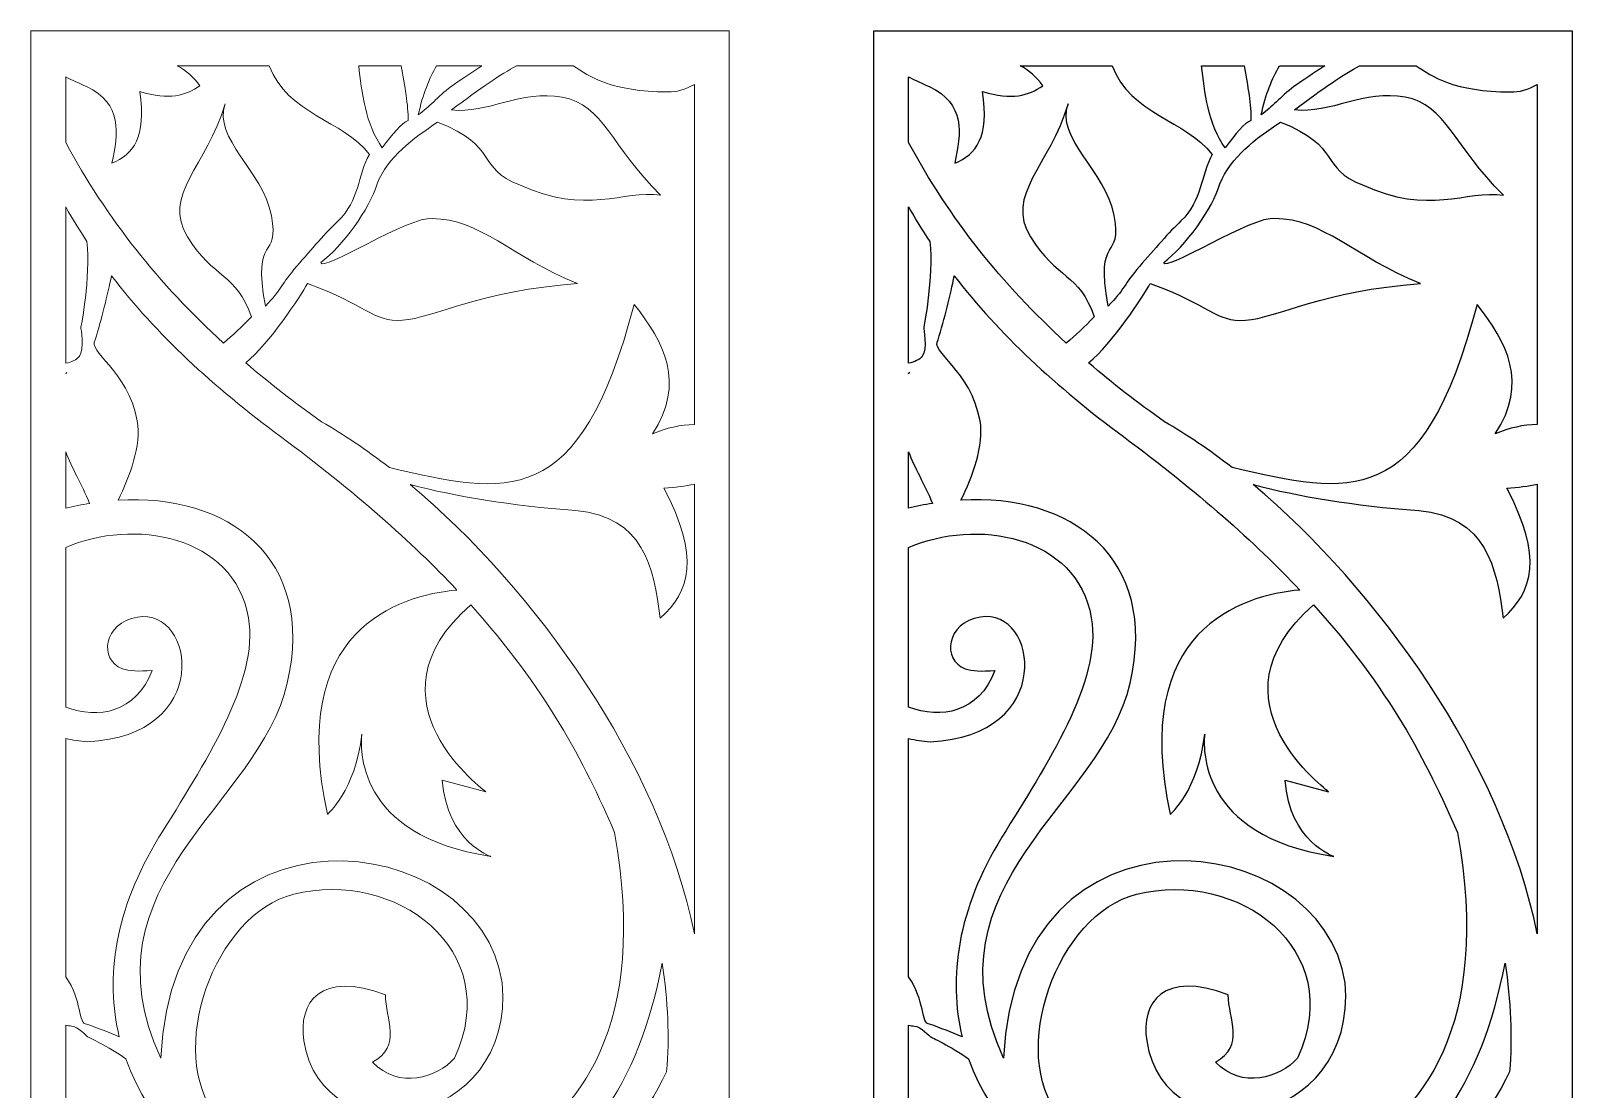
# Model space of a CAD drawing. Header units: centimetres. Extents: x -8.2 to 9.7, y -12.9 to 13.7.
# Drawn here: x -8.18 to 8.58, y 2.15 to 13.65 of the extents above; entities that cross this region are included whole.
import ezdxf

# ---------------------------------------------------------------- set-up
doc = ezdxf.new("R2010")
doc.units = ezdxf.units.CM
doc.header["$MEASUREMENT"] = 0
doc.layers.add('layer 1', color=7, linetype='Continuous')

msp = doc.modelspace()

# ---------------------------------------------------------------- linework, layer by layer
at = {"layer": 'layer 1', "color": 250, "lineweight": 9}
for points, knots in [([(-0.58237, 13.6521), (-0.58237, 13.6521), (-8.17867, 13.6521), (-8.17867, 13.6521), (-8.17867, 13.6521), (-8.17867, 13.6521), (-8.17867, -12.93497), (-8.17867, -12.93497), (-8.17867, -12.93497), (-8.17867, -12.93497), (-0.58237, -12.93497), (-0.58237, -12.93497), (-0.58237, -12.93497), (-0.58237, -12.93497), (-0.58237, 13.6521), (-0.58237, 13.6521)], [0, 0, 0, 0, 0.2, 0.2, 0.2, 0.2, 0.4, 0.4, 0.4, 0.4, 0.6, 0.6, 0.6, 0.6, 1, 1, 1, 1]), ([(-5.58546, 13.27229), (-5.58546, 13.27229), (-6.58621, 13.27229), (-6.58621, 13.27229), (-6.58621, 13.27229), (-6.49039, 13.22282), (-6.40755, 13.14908), (-6.3402, 13.05412), (-6.3402, 13.05412), (-6.49524, 12.9476), (-6.67089, 12.89498), (-6.99379, 12.99121), (-6.99379, 12.99121), (-6.92288, 12.49424), (-7.06045, 12.3082), (-7.29769, 12.21307), (-7.29769, 12.21307), (-7.22527, 12.53618), (-7.1799, 12.86322), (-7.57443, 13.04599), (-7.57443, 13.04599), (-7.65232, 13.08101), (-7.72707, 13.11597), (-7.79886, 13.15085), (-7.79886, 13.15085), (-7.79886, 13.15085), (-7.79886, 12.43912), (-7.79886, 12.43912), (-7.79886, 12.43912), (-7.35353, 11.60978), (-6.78417, 10.89811), (-6.08455, 10.25811), (-6.08455, 10.25811), (-5.98562, 10.33911), (-5.88335, 10.43682), (-5.78058, 10.54289), (-5.78058, 10.54289), (-5.94, 11.01455), (-6.19052, 10.95314), (-6.47331, 11.41098), (-6.47331, 11.41098), (-6.75652, 11.86997), (-6.26417, 12.17996), (-6.06535, 12.85864), (-6.06535, 12.85864), (-6.19997, 12.47757), (-5.65867, 12.1418), (-5.56265, 11.64326), (-5.56265, 11.64326), (-5.46702, 11.14528), (-5.77748, 11.46446), (-5.62754, 10.65904), (-5.62754, 10.65904), (-5.46123, 10.83068), (-5.44586, 10.90857), (-5.28922, 11.08949), (-5.28922, 11.08949), (-5.12272, 11.28161), (-4.96545, 11.46313), (-4.83715, 11.58604), (-4.83715, 11.58604), (-4.6043, 11.80814), (-4.62466, 12.07801), (-4.49726, 12.30935), (-4.49726, 12.30935), (-4.78786, 12.68515), (-5.38442, 12.74173), (-5.58546, 13.27229)], [0, 0, 0, 0, 0.05555556, 0.05555556, 0.05555556, 0.05555556, 0.11111111, 0.11111111, 0.11111111, 0.11111111, 0.16666667, 0.16666667, 0.16666667, 0.16666667, 0.22222222, 0.22222222, 0.22222222, 0.22222222, 0.27777778, 0.27777778, 0.27777778, 0.27777778, 0.33333333, 0.33333333, 0.33333333, 0.33333333, 0.38888889, 0.38888889, 0.38888889, 0.38888889, 0.44444444, 0.44444444, 0.44444444, 0.44444444, 0.5, 0.5, 0.5, 0.5, 0.55555556, 0.55555556, 0.55555556, 0.55555556, 0.61111111, 0.61111111, 0.61111111, 0.61111111, 0.66666667, 0.66666667, 0.66666667, 0.66666667, 0.72222222, 0.72222222, 0.72222222, 0.72222222, 0.77777778, 0.77777778, 0.77777778, 0.77777778, 0.83333333, 0.83333333, 0.83333333, 0.83333333, 0.88888889, 0.88888889, 0.88888889, 0.88888889, 1, 1, 1, 1]), ([(-2.27894, 13.27229), (-2.27894, 13.27229), (-2.89626, 13.27229), (-2.89626, 13.27229), (-2.89626, 13.27229), (-3.06347, 13.18183), (-3.28688, 13.0303), (-3.60264, 12.79253), (-3.60264, 12.79253), (-3.21153, 12.74889), (-2.84634, 13.01222), (-2.3989, 12.93105), (-2.3989, 12.93105), (-1.95087, 12.84983), (-1.86678, 12.39577), (-1.33063, 11.86485), (-1.33063, 11.86485), (-1.73728, 11.92416), (-2.14022, 11.64334), (-2.86397, 11.97791), (-2.86397, 11.97791), (-3.33165, 12.15267), (-3.0836, 12.40078), (-3.75424, 12.65971), (-3.75424, 12.65971), (-4.02499, 12.47874), (-4.29399, 12.28523), (-4.41353, 11.98754), (-4.41353, 11.98754), (-4.49369, 11.71446), (-4.79276, 11.30676), (-5.02373, 11.13367), (-5.02373, 11.13367), (-5.03076, 11.01388), (-4.05021, 11.64736), (-3.81565, 11.61086), (-3.81565, 11.61086), (-3.29701, 11.6131), (-2.95703, 11.19522), (-2.23208, 10.90421), (-2.23208, 10.90421), (-3.27694, 10.83125), (-3.79893, 10.52873), (-4.13673, 10.50598), (-4.13673, 10.50598), (-4.46241, 10.48415), (-4.52804, 10.67608), (-5.17017, 10.90567), (-5.17017, 10.90567), (-5.24859, 10.76276), (-5.58513, 10.25104), (-5.84207, 10.04355), (-5.84207, 10.04355), (-5.58366, 9.82225), (-5.30883, 9.60931), (-5.01723, 9.40264), (-5.01723, 9.40264), (-4.77707, 9.26603), (-4.52921, 9.09825), (-4.27972, 8.90411), (-4.27972, 8.90411), (-3.00229, 8.6102), (-2.20981, 8.41392), (-1.61727, 10.67827), (-1.61727, 10.67827), (-1.28985, 10.2637), (-1.05542, 9.83028), (-1.4181, 9.27088), (-1.4181, 9.27088), (-1.26478, 9.33683), (-1.11179, 9.36992), (-0.96218, 9.37203), (-0.96218, 9.37203), (-0.96218, 9.37203), (-0.96218, 13.06837), (-0.96218, 13.06837), (-0.96218, 13.06837), (-1.06147, 13.01589), (-1.15679, 12.98371), (-1.25113, 12.98807), (-1.25113, 12.98807), (-1.86492, 12.98994), (-2.10488, 13.1555), (-2.27894, 13.27229)], [0, 0, 0, 0, 0.04545455, 0.04545455, 0.04545455, 0.04545455, 0.09090909, 0.09090909, 0.09090909, 0.09090909, 0.13636364, 0.13636364, 0.13636364, 0.13636364, 0.18181818, 0.18181818, 0.18181818, 0.18181818, 0.22727273, 0.22727273, 0.22727273, 0.22727273, 0.27272727, 0.27272727, 0.27272727, 0.27272727, 0.31818182, 0.31818182, 0.31818182, 0.31818182, 0.36363636, 0.36363636, 0.36363636, 0.36363636, 0.40909091, 0.40909091, 0.40909091, 0.40909091, 0.45454545, 0.45454545, 0.45454545, 0.45454545, 0.5, 0.5, 0.5, 0.5, 0.54545455, 0.54545455, 0.54545455, 0.54545455, 0.59090909, 0.59090909, 0.59090909, 0.59090909, 0.63636364, 0.63636364, 0.63636364, 0.63636364, 0.68181818, 0.68181818, 0.68181818, 0.68181818, 0.72727273, 0.72727273, 0.72727273, 0.72727273, 0.77272727, 0.77272727, 0.77272727, 0.77272727, 0.81818182, 0.81818182, 0.81818182, 0.81818182, 0.86363636, 0.86363636, 0.86363636, 0.86363636, 0.90909091, 0.90909091, 0.90909091, 0.90909091, 1, 1, 1, 1]), ([(-4.15065, 13.27229), (-4.15065, 13.27229), (-4.61232, 13.27229), (-4.61232, 13.27229), (-4.61232, 13.27229), (-4.58301, 12.99244), (-4.53545, 12.62705), (-4.35593, 12.38035), (-4.35593, 12.38035), (-4.23814, 12.54336), (-4.15026, 12.64186), (-4.07529, 12.67856), (-4.07529, 12.67856), (-4.07435, 12.84138), (-4.10883, 13.05207), (-4.15065, 13.27229)], [0, 0, 0, 0, 0.2, 0.2, 0.2, 0.2, 0.4, 0.4, 0.4, 0.4, 0.6, 0.6, 0.6, 0.6, 1, 1, 1, 1]), ([(-3.27237, 13.27229), (-3.27237, 13.27229), (-3.76579, 13.27229), (-3.76579, 13.27229), (-3.76579, 13.27229), (-3.84597, 13.13505), (-3.91681, 12.96273), (-3.96483, 12.73732), (-3.96483, 12.73732), (-3.84492, 12.82528), (-3.75677, 12.93152), (-3.60789, 13.04878), (-3.60789, 13.04878), (-3.50886, 13.11445), (-3.39241, 13.19339), (-3.27237, 13.27229)], [0, 0, 0, 0, 0.2, 0.2, 0.2, 0.2, 0.4, 0.4, 0.4, 0.4, 0.6, 0.6, 0.6, 0.6, 1, 1, 1, 1]), ([(-7.79886, 11.73715), (-7.79886, 11.73715), (-7.79886, 10.0381), (-7.79886, 10.0381), (-7.79886, 10.0381), (-7.73399, 10.05091), (-7.67941, 10.07696), (-7.65102, 10.11371), (-7.65102, 10.11371), (-7.59268, 10.18926), (-7.63505, 10.42613), (-7.63505, 10.42613), (-7.63505, 10.42613), (-7.63505, 10.42613), (-7.52476, 10.97252), (-7.56873, 11.36263), (-7.56873, 11.36263), (-7.64979, 11.48478), (-7.72648, 11.60956), (-7.79886, 11.73715)], [0, 0, 0, 0, 0.16666667, 0.16666667, 0.16666667, 0.16666667, 0.33333333, 0.33333333, 0.33333333, 0.33333333, 0.5, 0.5, 0.5, 0.5, 0.66666667, 0.66666667, 0.66666667, 0.66666667, 1, 1, 1, 1]), ([(-7.23038, 8.55004), (-6.03641, 8.62146), (-5.07519, 7.93045), (-5.38954, 6.56168), (-5.38954, 6.56168), (-5.69535, 5.23004), (-7.64106, 4.38697), (-6.76652, 2.48549), (-6.76652, 2.48549), (-6.62667, 5.41469), (-3.2902, 4.99276), (-3.05236, 3.30225), (-3.05236, 3.30225), (-2.9078, 1.71709), (-5.01308, 1.39046), (-5.20926, 2.67149), (-5.20926, 2.67149), (-5.27321, 3.08915), (-5.02719, 3.44199), (-4.32229, 3.17324), (-4.32229, 3.17324), (-4.32229, 2.91559), (-4.13484, 2.61426), (-4.46192, 2.44226), (-4.46192, 2.44226), (-4.1803, 2.1415), (-3.7567, 2.27049), (-3.56926, 2.48549), (-3.56926, 2.48549), (-3.02448, 3.6795), (-4.22073, 4.53858), (-5.31945, 4.26637), (-5.31945, 4.26637), (-6.18525, 4.05181), (-6.71972, 2.54361), (-6.15524, 1.84878), (-6.15524, 1.84878), (-5.37969, 0.89408), (-4.09396, 0.88892), (-3.08584, 1.40737), (-3.08584, 1.40737), (-2.20257, 1.86166), (-1.45758, 2.84011), (-1.82946, 4.93588), (-1.82946, 4.93588), (-2.16267, 5.70964), (-2.58004, 6.50901), (-3.39391, 7.41064), (-3.39391, 7.41064), (-4.59809, 6.37259), (-3.23082, 5.38116), (-3.23082, 5.38116), (-3.23082, 5.38116), (-3.23082, 5.38116), (-3.70428, 5.50711), (-3.70428, 5.50711), (-3.70428, 5.50711), (-3.65402, 4.83572), (-3.17523, 4.67713), (-3.17523, 4.67713), (-3.17523, 4.67713), (-4.66107, 4.90104), (-4.59361, 5.88202), (-4.57882, 6.00677), (-4.57882, 6.00677), (-4.64889, 5.38777), (-4.95368, 5.13502), (-4.95368, 5.13502), (-4.95368, 5.13502), (-5.39037, 7.14302), (-4.18241, 7.51407), (-3.54415, 7.57342), (-3.54415, 7.57342), (-4.032, 8.09054), (-4.65268, 8.64188), (-5.463, 9.24128), (-5.463, 9.24128), (-6.19628, 9.78388), (-6.81207, 10.35244), (-7.30177, 10.98948), (-7.30177, 10.98948), (-7.34361, 10.78131), (-7.40835, 10.52397), (-7.47801, 10.29204), (-7.47801, 10.29204), (-7.57534, 10.166), (-7.12145, 9.96789), (-7.0218, 9.41133), (-7.0218, 9.41133), (-6.97462, 9.14722), (-7.10378, 8.80536), (-7.23038, 8.55004)], [0, 0, 0, 0, 0.04166667, 0.04166667, 0.04166667, 0.04166667, 0.08333333, 0.08333333, 0.08333333, 0.08333333, 0.125, 0.125, 0.125, 0.125, 0.16666667, 0.16666667, 0.16666667, 0.16666667, 0.20833333, 0.20833333, 0.20833333, 0.20833333, 0.25, 0.25, 0.25, 0.25, 0.29166667, 0.29166667, 0.29166667, 0.29166667, 0.33333333, 0.33333333, 0.33333333, 0.33333333, 0.375, 0.375, 0.375, 0.375, 0.41666667, 0.41666667, 0.41666667, 0.41666667, 0.45833333, 0.45833333, 0.45833333, 0.45833333, 0.5, 0.5, 0.5, 0.5, 0.54166667, 0.54166667, 0.54166667, 0.54166667, 0.58333333, 0.58333333, 0.58333333, 0.58333333, 0.625, 0.625, 0.625, 0.625, 0.66666667, 0.66666667, 0.66666667, 0.66666667, 0.70833333, 0.70833333, 0.70833333, 0.70833333, 0.75, 0.75, 0.75, 0.75, 0.79166667, 0.79166667, 0.79166667, 0.79166667, 0.83333333, 0.83333333, 0.83333333, 0.83333333, 0.875, 0.875, 0.875, 0.875, 0.91666667, 0.91666667, 0.91666667, 0.91666667, 1, 1, 1, 1]), ([(-7.79886, 9.93093), (-7.79886, 9.93093), (-7.79886, 9.92809), (-7.79886, 9.92809), (-7.79886, 9.92809), (-7.79886, 9.92809), (-7.78721, 9.93734), (-7.78721, 9.93734), (-7.78721, 9.93734), (-7.78721, 9.93734), (-7.79096, 9.9347), (-7.79886, 9.93093)], [0, 0, 0, 0, 0.25, 0.25, 0.25, 0.25, 0.5, 0.5, 0.5, 0.5, 1, 1, 1, 1]), ([(-7.79886, 9.07397), (-7.79886, 9.07397), (-7.79886, 8.46164), (-7.79886, 8.46164), (-7.79886, 8.46164), (-7.7118, 8.48338), (-7.62509, 8.50123), (-7.5391, 8.51538), (-7.5391, 8.51538), (-7.62552, 8.72218), (-7.73783, 8.90889), (-7.79886, 9.07397)], [0, 0, 0, 0, 0.25, 0.25, 0.25, 0.25, 0.5, 0.5, 0.5, 0.5, 1, 1, 1, 1]), ([(-0.96218, 3.83693), (-0.96218, 3.83693), (-0.96218, 8.72366), (-0.96218, 8.72366), (-0.96218, 8.72366), (-1.05926, 8.70278), (-1.16909, 8.68843), (-1.2944, 8.68151), (-1.2944, 8.68151), (-0.89698, 7.93002), (-1.00974, 7.55474), (-1.3334, 7.26736), (-1.3334, 7.26736), (-1.40294, 7.82381), (-1.51778, 8.371), (-2.25122, 8.43651), (-2.25122, 8.43651), (-2.96518, 8.49218), (-3.55615, 8.58854), (-4.05207, 8.7199), (-4.05207, 8.7199), (-2.69567, 7.58238), (-1.34498, 5.70919), (-0.96218, 3.83693)], [0, 0, 0, 0, 0.14285714, 0.14285714, 0.14285714, 0.14285714, 0.28571429, 0.28571429, 0.28571429, 0.28571429, 0.42857143, 0.42857143, 0.42857143, 0.42857143, 0.57142857, 0.57142857, 0.57142857, 0.57142857, 0.71428571, 0.71428571, 0.71428571, 0.71428571, 1, 1, 1, 1]), ([(-7.79886, 8.03538), (-7.79886, 8.03538), (-7.79886, 6.30127), (-7.79886, 6.30127), (-7.79886, 6.30127), (-7.44495, 6.16811), (-7.03668, 6.2356), (-6.85992, 6.69885), (-6.85992, 6.69885), (-7.00548, 6.68675), (-7.11107, 6.69256), (-7.18229, 6.71799), (-7.18229, 6.71799), (-7.44207, 6.81059), (-7.38934, 7.21942), (-7.01882, 7.28), (-7.01882, 7.28), (-6.38703, 7.38336), (-6.19265, 5.98218), (-7.56514, 5.92452), (-7.56514, 5.92452), (-7.64622, 5.92984), (-7.72419, 5.94161), (-7.79886, 5.95905), (-7.79886, 5.95905), (-7.79886, 5.95905), (-7.79886, 3.3678), (-7.79886, 3.3678), (-7.79886, 3.3678), (-7.61781, 3.115), (-7.66718, 2.8519), (-7.57093, 2.85441), (-7.57093, 2.85441), (-7.45262, 2.8126), (-7.32725, 2.76316), (-7.21675, 2.71527), (-7.21675, 2.71527), (-7.37068, 3.35668), (-7.2661, 4.10328), (-6.78511, 4.88505), (-6.78511, 4.88505), (-6.30239, 5.66932), (-5.69187, 6.58295), (-5.81192, 7.27217), (-5.81192, 7.27217), (-5.96917, 8.17422), (-7.07236, 8.35568), (-7.79886, 8.03538)], [0, 0, 0, 0, 0.07692308, 0.07692308, 0.07692308, 0.07692308, 0.15384615, 0.15384615, 0.15384615, 0.15384615, 0.23076923, 0.23076923, 0.23076923, 0.23076923, 0.30769231, 0.30769231, 0.30769231, 0.30769231, 0.38461538, 0.38461538, 0.38461538, 0.38461538, 0.46153846, 0.46153846, 0.46153846, 0.46153846, 0.53846154, 0.53846154, 0.53846154, 0.53846154, 0.61538462, 0.61538462, 0.61538462, 0.61538462, 0.69230769, 0.69230769, 0.69230769, 0.69230769, 0.76923077, 0.76923077, 0.76923077, 0.76923077, 0.84615385, 0.84615385, 0.84615385, 0.84615385, 1, 1, 1, 1]), ([(-7.79886, 2.84258), (-7.79886, 2.84258), (-7.79886, -0.28942), (-7.79886, -0.28942), (-7.79886, -0.28942), (-7.67964, -0.27674), (-7.55474, -0.28292), (-7.42539, -0.30923), (-7.42539, -0.30923), (-7.84822, 0.16364), (-7.70701, 0.63664), (-7.47176, 1.1094), (-7.47176, 1.1094), (-6.32976, -1.73638), (-2.14392, 0.42149), (-1.26369, 2.33686), (-1.26369, 2.33686), (-1.23104, 2.70964), (-1.24934, 3.10369), (-1.31247, 3.51712), (-1.31247, 3.51712), (-1.56486, 2.18863), (-2.1786, 1.32564), (-3.15292, 0.92845), (-3.15292, 0.92845), (-4.8265, 0.2464), (-6.64256, 1.05486), (-7.14665, 2.47716), (-7.14665, 2.47716), (-7.33498, 2.61219), (-7.56053, 2.71631), (-7.56053, 2.71631), (-7.56053, 2.71631), (-7.56053, 2.71631), (-7.67197, 2.83303), (-7.73597, 2.83135), (-7.73597, 2.83135), (-7.75776, 2.83512), (-7.77853, 2.83887), (-7.79886, 2.84258)], [0, 0, 0, 0, 0.09090909, 0.09090909, 0.09090909, 0.09090909, 0.18181818, 0.18181818, 0.18181818, 0.18181818, 0.27272727, 0.27272727, 0.27272727, 0.27272727, 0.36363636, 0.36363636, 0.36363636, 0.36363636, 0.45454545, 0.45454545, 0.45454545, 0.45454545, 0.54545455, 0.54545455, 0.54545455, 0.54545455, 0.63636364, 0.63636364, 0.63636364, 0.63636364, 0.72727273, 0.72727273, 0.72727273, 0.72727273, 0.81818182, 0.81818182, 0.81818182, 0.81818182, 1, 1, 1, 1])]:
    msp.add_open_spline(points, degree=3, knots=knots, dxfattribs=at)
at = {"layer": 'layer 1', "color": 242}
for points, knots in [([(8.58404, 13.6521), (8.58404, 13.6521), (0.98774, 13.6521), (0.98774, 13.6521), (0.98774, 13.6521), (0.98774, 13.6521), (0.98774, -12.93497), (0.98774, -12.93497), (0.98774, -12.93497), (0.98774, -12.93497), (8.58404, -12.93497), (8.58404, -12.93497), (8.58404, -12.93497), (8.58404, -12.93497), (8.58404, 13.6521), (8.58404, 13.6521)], [0, 0, 0, 0, 0.2, 0.2, 0.2, 0.2, 0.4, 0.4, 0.4, 0.4, 0.6, 0.6, 0.6, 0.6, 1, 1, 1, 1]), ([(3.58095, 13.27229), (3.58095, 13.27229), (2.5802, 13.27229), (2.5802, 13.27229), (2.5802, 13.27229), (2.67602, 13.22282), (2.75886, 13.14908), (2.82621, 13.05412), (2.82621, 13.05412), (2.67117, 12.9476), (2.49552, 12.89498), (2.17262, 12.99121), (2.17262, 12.99121), (2.24353, 12.49424), (2.10596, 12.3082), (1.86872, 12.21307), (1.86872, 12.21307), (1.94114, 12.53618), (1.98651, 12.86322), (1.59198, 13.04599), (1.59198, 13.04599), (1.51409, 13.08101), (1.43934, 13.11597), (1.36755, 13.15085), (1.36755, 13.15085), (1.36755, 13.15085), (1.36755, 12.43912), (1.36755, 12.43912), (1.36755, 12.43912), (1.81288, 11.60978), (2.38224, 10.89811), (3.08186, 10.25811), (3.08186, 10.25811), (3.18079, 10.33911), (3.28306, 10.43682), (3.38583, 10.54289), (3.38583, 10.54289), (3.22641, 11.01455), (2.97589, 10.95314), (2.6931, 11.41098), (2.6931, 11.41098), (2.40989, 11.86997), (2.90224, 12.17996), (3.10106, 12.85864), (3.10106, 12.85864), (2.96644, 12.47757), (3.50774, 12.1418), (3.60376, 11.64326), (3.60376, 11.64326), (3.69939, 11.14528), (3.38893, 11.46446), (3.53887, 10.65904), (3.53887, 10.65904), (3.70518, 10.83068), (3.72055, 10.90857), (3.87719, 11.08949), (3.87719, 11.08949), (4.04369, 11.28161), (4.20096, 11.46313), (4.32926, 11.58604), (4.32926, 11.58604), (4.56211, 11.80814), (4.54175, 12.07801), (4.66915, 12.30935), (4.66915, 12.30935), (4.37855, 12.68515), (3.78199, 12.74173), (3.58095, 13.27229)], [0, 0, 0, 0, 0.05555556, 0.05555556, 0.05555556, 0.05555556, 0.11111111, 0.11111111, 0.11111111, 0.11111111, 0.16666667, 0.16666667, 0.16666667, 0.16666667, 0.22222222, 0.22222222, 0.22222222, 0.22222222, 0.27777778, 0.27777778, 0.27777778, 0.27777778, 0.33333333, 0.33333333, 0.33333333, 0.33333333, 0.38888889, 0.38888889, 0.38888889, 0.38888889, 0.44444444, 0.44444444, 0.44444444, 0.44444444, 0.5, 0.5, 0.5, 0.5, 0.55555556, 0.55555556, 0.55555556, 0.55555556, 0.61111111, 0.61111111, 0.61111111, 0.61111111, 0.66666667, 0.66666667, 0.66666667, 0.66666667, 0.72222222, 0.72222222, 0.72222222, 0.72222222, 0.77777778, 0.77777778, 0.77777778, 0.77777778, 0.83333333, 0.83333333, 0.83333333, 0.83333333, 0.88888889, 0.88888889, 0.88888889, 0.88888889, 1, 1, 1, 1]), ([(6.88747, 13.27229), (6.88747, 13.27229), (6.27015, 13.27229), (6.27015, 13.27229), (6.27015, 13.27229), (6.10294, 13.18183), (5.87953, 13.0303), (5.56377, 12.79253), (5.56377, 12.79253), (5.95488, 12.74889), (6.32007, 13.01222), (6.76751, 12.93105), (6.76751, 12.93105), (7.21554, 12.84983), (7.29963, 12.39577), (7.83578, 11.86485), (7.83578, 11.86485), (7.42913, 11.92416), (7.02619, 11.64334), (6.30244, 11.97791), (6.30244, 11.97791), (5.83476, 12.15267), (6.08281, 12.40078), (5.41217, 12.65971), (5.41217, 12.65971), (5.14142, 12.47874), (4.87242, 12.28523), (4.75288, 11.98754), (4.75288, 11.98754), (4.67272, 11.71446), (4.37365, 11.30676), (4.14268, 11.13367), (4.14268, 11.13367), (4.13565, 11.01388), (5.1162, 11.64736), (5.35076, 11.61086), (5.35076, 11.61086), (5.8694, 11.6131), (6.20938, 11.19522), (6.93433, 10.90421), (6.93433, 10.90421), (5.88947, 10.83125), (5.36748, 10.52873), (5.02968, 10.50598), (5.02968, 10.50598), (4.704, 10.48415), (4.63837, 10.67608), (3.99624, 10.90567), (3.99624, 10.90567), (3.91782, 10.76276), (3.58128, 10.25104), (3.32434, 10.04355), (3.32434, 10.04355), (3.58275, 9.82225), (3.85758, 9.60931), (4.14918, 9.40264), (4.14918, 9.40264), (4.38934, 9.26603), (4.6372, 9.09825), (4.88669, 8.90411), (4.88669, 8.90411), (6.16412, 8.6102), (6.9566, 8.41392), (7.54914, 10.67827), (7.54914, 10.67827), (7.87656, 10.2637), (8.11099, 9.83028), (7.74831, 9.27088), (7.74831, 9.27088), (7.90163, 9.33683), (8.05462, 9.36992), (8.20423, 9.37203), (8.20423, 9.37203), (8.20423, 9.37203), (8.20423, 13.06837), (8.20423, 13.06837), (8.20423, 13.06837), (8.10494, 13.01589), (8.00962, 12.98371), (7.91528, 12.98807), (7.91528, 12.98807), (7.30149, 12.98994), (7.06153, 13.1555), (6.88747, 13.27229)], [0, 0, 0, 0, 0.04545455, 0.04545455, 0.04545455, 0.04545455, 0.09090909, 0.09090909, 0.09090909, 0.09090909, 0.13636364, 0.13636364, 0.13636364, 0.13636364, 0.18181818, 0.18181818, 0.18181818, 0.18181818, 0.22727273, 0.22727273, 0.22727273, 0.22727273, 0.27272727, 0.27272727, 0.27272727, 0.27272727, 0.31818182, 0.31818182, 0.31818182, 0.31818182, 0.36363636, 0.36363636, 0.36363636, 0.36363636, 0.40909091, 0.40909091, 0.40909091, 0.40909091, 0.45454545, 0.45454545, 0.45454545, 0.45454545, 0.5, 0.5, 0.5, 0.5, 0.54545455, 0.54545455, 0.54545455, 0.54545455, 0.59090909, 0.59090909, 0.59090909, 0.59090909, 0.63636364, 0.63636364, 0.63636364, 0.63636364, 0.68181818, 0.68181818, 0.68181818, 0.68181818, 0.72727273, 0.72727273, 0.72727273, 0.72727273, 0.77272727, 0.77272727, 0.77272727, 0.77272727, 0.81818182, 0.81818182, 0.81818182, 0.81818182, 0.86363636, 0.86363636, 0.86363636, 0.86363636, 0.90909091, 0.90909091, 0.90909091, 0.90909091, 1, 1, 1, 1]), ([(5.01576, 13.27229), (5.01576, 13.27229), (4.55409, 13.27229), (4.55409, 13.27229), (4.55409, 13.27229), (4.5834, 12.99244), (4.63096, 12.62705), (4.81048, 12.38035), (4.81048, 12.38035), (4.92827, 12.54336), (5.01615, 12.64186), (5.09112, 12.67856), (5.09112, 12.67856), (5.09206, 12.84138), (5.05758, 13.05207), (5.01576, 13.27229)], [0, 0, 0, 0, 0.2, 0.2, 0.2, 0.2, 0.4, 0.4, 0.4, 0.4, 0.6, 0.6, 0.6, 0.6, 1, 1, 1, 1]), ([(5.89404, 13.27229), (5.89404, 13.27229), (5.40062, 13.27229), (5.40062, 13.27229), (5.40062, 13.27229), (5.32044, 13.13505), (5.2496, 12.96273), (5.20158, 12.73732), (5.20158, 12.73732), (5.32149, 12.82528), (5.40964, 12.93152), (5.55852, 13.04878), (5.55852, 13.04878), (5.65755, 13.11445), (5.774, 13.19339), (5.89404, 13.27229)], [0, 0, 0, 0, 0.2, 0.2, 0.2, 0.2, 0.4, 0.4, 0.4, 0.4, 0.6, 0.6, 0.6, 0.6, 1, 1, 1, 1]), ([(1.36755, 11.73715), (1.36755, 11.73715), (1.36755, 10.0381), (1.36755, 10.0381), (1.36755, 10.0381), (1.43242, 10.05091), (1.487, 10.07696), (1.51539, 10.11371), (1.51539, 10.11371), (1.57373, 10.18926), (1.53136, 10.42613), (1.53136, 10.42613), (1.53136, 10.42613), (1.53136, 10.42613), (1.64165, 10.97252), (1.59768, 11.36263), (1.59768, 11.36263), (1.51662, 11.48478), (1.43993, 11.60956), (1.36755, 11.73715)], [0, 0, 0, 0, 0.16666667, 0.16666667, 0.16666667, 0.16666667, 0.33333333, 0.33333333, 0.33333333, 0.33333333, 0.5, 0.5, 0.5, 0.5, 0.66666667, 0.66666667, 0.66666667, 0.66666667, 1, 1, 1, 1]), ([(1.93603, 8.55004), (3.13, 8.62146), (4.09122, 7.93045), (3.77687, 6.56168), (3.77687, 6.56168), (3.47106, 5.23004), (1.52535, 4.38697), (2.39989, 2.48549), (2.39989, 2.48549), (2.53974, 5.41469), (5.87621, 4.99276), (6.11405, 3.30225), (6.11405, 3.30225), (6.25861, 1.71709), (4.15333, 1.39046), (3.95715, 2.67149), (3.95715, 2.67149), (3.8932, 3.08915), (4.13922, 3.44199), (4.84412, 3.17324), (4.84412, 3.17324), (4.84412, 2.91559), (5.03157, 2.61426), (4.70449, 2.44226), (4.70449, 2.44226), (4.98611, 2.1415), (5.40971, 2.27049), (5.59715, 2.48549), (5.59715, 2.48549), (6.14193, 3.6795), (4.94568, 4.53858), (3.84696, 4.26637), (3.84696, 4.26637), (2.98116, 4.05181), (2.44669, 2.54361), (3.01117, 1.84878), (3.01117, 1.84878), (3.78672, 0.89408), (5.07245, 0.88892), (6.08057, 1.40737), (6.08057, 1.40737), (6.96384, 1.86166), (7.70883, 2.84011), (7.33695, 4.93588), (7.33695, 4.93588), (7.00374, 5.70964), (6.58637, 6.50901), (5.7725, 7.41064), (5.7725, 7.41064), (4.56832, 6.37259), (5.93559, 5.38116), (5.93559, 5.38116), (5.93559, 5.38116), (5.93559, 5.38116), (5.46213, 5.50711), (5.46213, 5.50711), (5.46213, 5.50711), (5.51239, 4.83572), (5.99118, 4.67713), (5.99118, 4.67713), (5.99118, 4.67713), (4.50534, 4.90104), (4.5728, 5.88202), (4.58759, 6.00677), (4.58759, 6.00677), (4.51752, 5.38777), (4.21273, 5.13502), (4.21273, 5.13502), (4.21273, 5.13502), (3.77604, 7.14302), (4.984, 7.51407), (5.62226, 7.57342), (5.62226, 7.57342), (5.13441, 8.09054), (4.51373, 8.64188), (3.70341, 9.24128), (3.70341, 9.24128), (2.97013, 9.78388), (2.35434, 10.35244), (1.86464, 10.98948), (1.86464, 10.98948), (1.8228, 10.78131), (1.75806, 10.52397), (1.6884, 10.29204), (1.6884, 10.29204), (1.59107, 10.166), (2.04496, 9.96789), (2.14461, 9.41133), (2.14461, 9.41133), (2.19179, 9.14722), (2.06263, 8.80536), (1.93603, 8.55004)], [0, 0, 0, 0, 0.04166667, 0.04166667, 0.04166667, 0.04166667, 0.08333333, 0.08333333, 0.08333333, 0.08333333, 0.125, 0.125, 0.125, 0.125, 0.16666667, 0.16666667, 0.16666667, 0.16666667, 0.20833333, 0.20833333, 0.20833333, 0.20833333, 0.25, 0.25, 0.25, 0.25, 0.29166667, 0.29166667, 0.29166667, 0.29166667, 0.33333333, 0.33333333, 0.33333333, 0.33333333, 0.375, 0.375, 0.375, 0.375, 0.41666667, 0.41666667, 0.41666667, 0.41666667, 0.45833333, 0.45833333, 0.45833333, 0.45833333, 0.5, 0.5, 0.5, 0.5, 0.54166667, 0.54166667, 0.54166667, 0.54166667, 0.58333333, 0.58333333, 0.58333333, 0.58333333, 0.625, 0.625, 0.625, 0.625, 0.66666667, 0.66666667, 0.66666667, 0.66666667, 0.70833333, 0.70833333, 0.70833333, 0.70833333, 0.75, 0.75, 0.75, 0.75, 0.79166667, 0.79166667, 0.79166667, 0.79166667, 0.83333333, 0.83333333, 0.83333333, 0.83333333, 0.875, 0.875, 0.875, 0.875, 0.91666667, 0.91666667, 0.91666667, 0.91666667, 1, 1, 1, 1]), ([(1.36755, 9.93093), (1.36755, 9.93093), (1.36755, 9.92809), (1.36755, 9.92809), (1.36755, 9.92809), (1.36755, 9.92809), (1.3792, 9.93734), (1.3792, 9.93734), (1.3792, 9.93734), (1.3792, 9.93734), (1.37545, 9.9347), (1.36755, 9.93093)], [0, 0, 0, 0, 0.25, 0.25, 0.25, 0.25, 0.5, 0.5, 0.5, 0.5, 1, 1, 1, 1]), ([(1.36755, 9.07397), (1.36755, 9.07397), (1.36755, 8.46164), (1.36755, 8.46164), (1.36755, 8.46164), (1.45461, 8.48338), (1.54132, 8.50123), (1.62731, 8.51538), (1.62731, 8.51538), (1.54089, 8.72218), (1.42858, 8.90889), (1.36755, 9.07397)], [0, 0, 0, 0, 0.25, 0.25, 0.25, 0.25, 0.5, 0.5, 0.5, 0.5, 1, 1, 1, 1]), ([(8.20423, 3.83693), (8.20423, 3.83693), (8.20423, 8.72366), (8.20423, 8.72366), (8.20423, 8.72366), (8.10715, 8.70278), (7.99732, 8.68843), (7.87201, 8.68151), (7.87201, 8.68151), (8.26943, 7.93002), (8.15667, 7.55474), (7.83301, 7.26736), (7.83301, 7.26736), (7.76347, 7.82381), (7.64863, 8.371), (6.91519, 8.43651), (6.91519, 8.43651), (6.20123, 8.49218), (5.61026, 8.58854), (5.11434, 8.7199), (5.11434, 8.7199), (6.47074, 7.58238), (7.82143, 5.70919), (8.20423, 3.83693)], [0, 0, 0, 0, 0.14285714, 0.14285714, 0.14285714, 0.14285714, 0.28571429, 0.28571429, 0.28571429, 0.28571429, 0.42857143, 0.42857143, 0.42857143, 0.42857143, 0.57142857, 0.57142857, 0.57142857, 0.57142857, 0.71428571, 0.71428571, 0.71428571, 0.71428571, 1, 1, 1, 1]), ([(1.36755, 8.03538), (1.36755, 8.03538), (1.36755, 6.30127), (1.36755, 6.30127), (1.36755, 6.30127), (1.72146, 6.16811), (2.12973, 6.2356), (2.30649, 6.69885), (2.30649, 6.69885), (2.16093, 6.68675), (2.05534, 6.69256), (1.98412, 6.71799), (1.98412, 6.71799), (1.72434, 6.81059), (1.77707, 7.21942), (2.14759, 7.28), (2.14759, 7.28), (2.77938, 7.38336), (2.97376, 5.98218), (1.60127, 5.92452), (1.60127, 5.92452), (1.52019, 5.92984), (1.44222, 5.94161), (1.36755, 5.95905), (1.36755, 5.95905), (1.36755, 5.95905), (1.36755, 3.3678), (1.36755, 3.3678), (1.36755, 3.3678), (1.5486, 3.115), (1.49923, 2.8519), (1.59548, 2.85441), (1.59548, 2.85441), (1.71379, 2.8126), (1.83916, 2.76316), (1.94966, 2.71527), (1.94966, 2.71527), (1.79573, 3.35668), (1.90031, 4.10328), (2.3813, 4.88505), (2.3813, 4.88505), (2.86402, 5.66932), (3.47454, 6.58295), (3.35449, 7.27217), (3.35449, 7.27217), (3.19724, 8.17422), (2.09405, 8.35568), (1.36755, 8.03538)], [0, 0, 0, 0, 0.07692308, 0.07692308, 0.07692308, 0.07692308, 0.15384615, 0.15384615, 0.15384615, 0.15384615, 0.23076923, 0.23076923, 0.23076923, 0.23076923, 0.30769231, 0.30769231, 0.30769231, 0.30769231, 0.38461538, 0.38461538, 0.38461538, 0.38461538, 0.46153846, 0.46153846, 0.46153846, 0.46153846, 0.53846154, 0.53846154, 0.53846154, 0.53846154, 0.61538462, 0.61538462, 0.61538462, 0.61538462, 0.69230769, 0.69230769, 0.69230769, 0.69230769, 0.76923077, 0.76923077, 0.76923077, 0.76923077, 0.84615385, 0.84615385, 0.84615385, 0.84615385, 1, 1, 1, 1]), ([(1.36755, 2.84258), (1.36755, 2.84258), (1.36755, -0.28942), (1.36755, -0.28942), (1.36755, -0.28942), (1.48677, -0.27674), (1.61167, -0.28292), (1.74102, -0.30923), (1.74102, -0.30923), (1.31819, 0.16364), (1.4594, 0.63664), (1.69465, 1.1094), (1.69465, 1.1094), (2.83665, -1.73638), (7.02249, 0.42149), (7.90272, 2.33686), (7.90272, 2.33686), (7.93537, 2.70964), (7.91707, 3.10369), (7.85394, 3.51712), (7.85394, 3.51712), (7.60155, 2.18863), (6.98781, 1.32564), (6.01349, 0.92845), (6.01349, 0.92845), (4.33991, 0.2464), (2.52385, 1.05486), (2.01976, 2.47716), (2.01976, 2.47716), (1.83143, 2.61219), (1.60588, 2.71631), (1.60588, 2.71631), (1.60588, 2.71631), (1.60588, 2.71631), (1.49444, 2.83303), (1.43044, 2.83135), (1.43044, 2.83135), (1.40865, 2.83512), (1.38788, 2.83887), (1.36755, 2.84258)], [0, 0, 0, 0, 0.09090909, 0.09090909, 0.09090909, 0.09090909, 0.18181818, 0.18181818, 0.18181818, 0.18181818, 0.27272727, 0.27272727, 0.27272727, 0.27272727, 0.36363636, 0.36363636, 0.36363636, 0.36363636, 0.45454545, 0.45454545, 0.45454545, 0.45454545, 0.54545455, 0.54545455, 0.54545455, 0.54545455, 0.63636364, 0.63636364, 0.63636364, 0.63636364, 0.72727273, 0.72727273, 0.72727273, 0.72727273, 0.81818182, 0.81818182, 0.81818182, 0.81818182, 1, 1, 1, 1])]:
    msp.add_open_spline(points, degree=3, knots=knots, dxfattribs=at)

doc.saveas('drawing.dxf')
